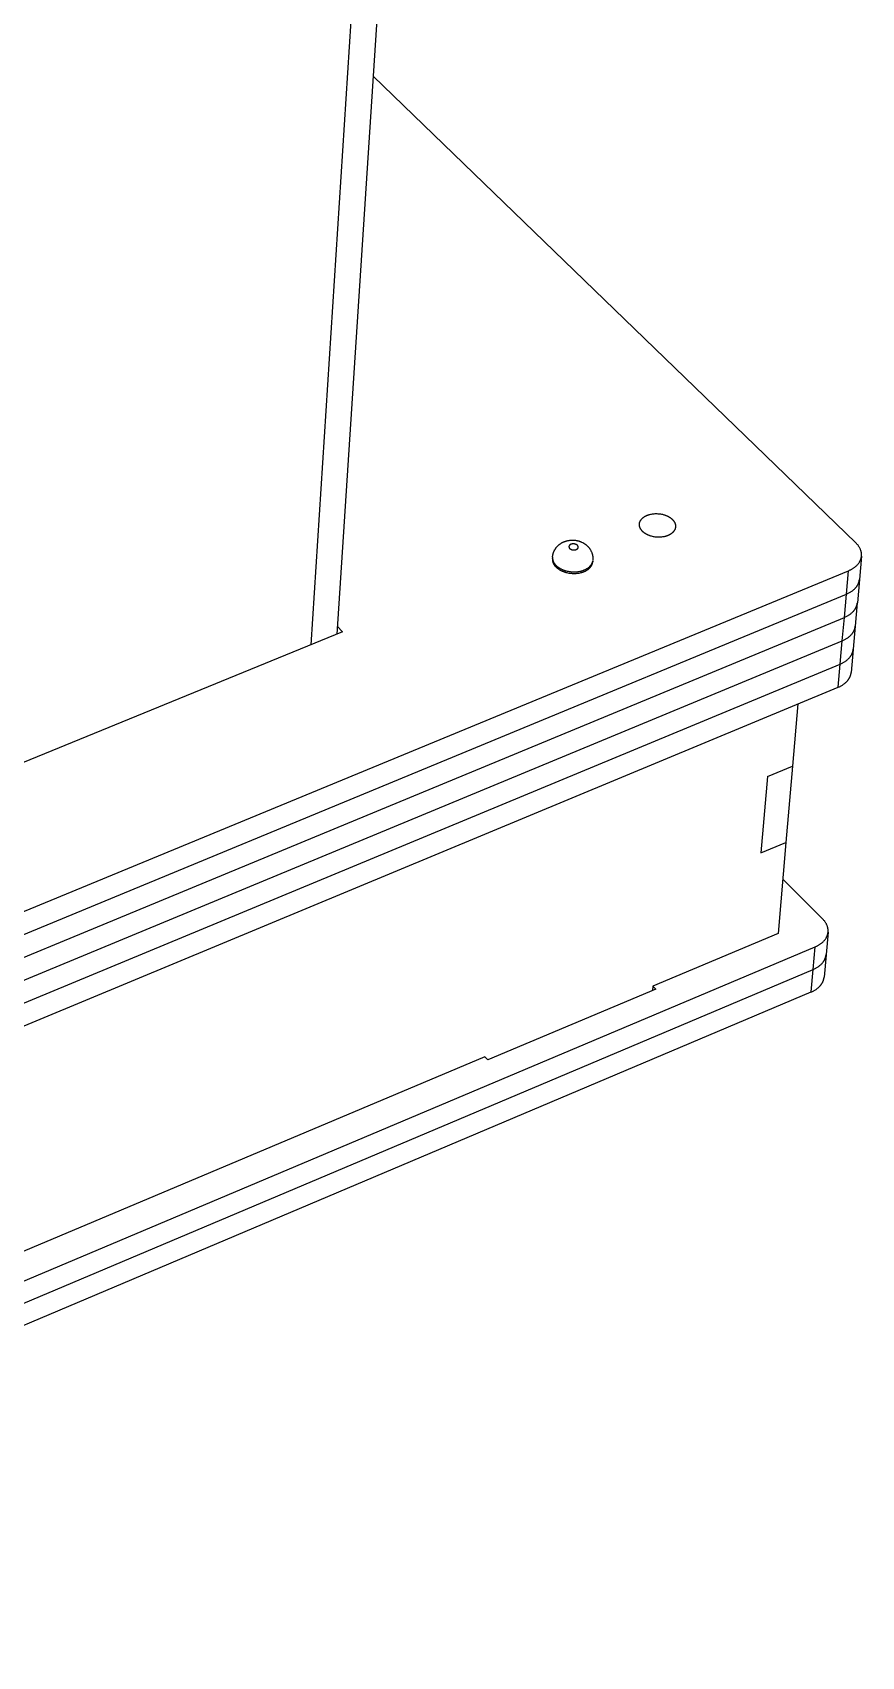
# Model space of a CAD drawing. Extents: x 623 to 1150, y 6 to 775.
# Drawn here: x 786.6 to 852, y 6.2 to 134.3 of the extents above; entities that cross this region are included whole.
import ezdxf

# ---------------------------------------------------------------- set-up
doc = ezdxf.new("R2010")
doc.units = 0
doc.layers.add('DIMENSIONES', color=7, linetype='CONTINUOUS')

msp = doc.modelspace()

# ---------------------------------------------------------------- linework, layer by layer
at = {"layer": 'DIMENSIONES'}
for points in [[(819.044, 250.126), (808.541, 86.054)], [(821.267, 250.923), (810.578, 86.887)], [(851.546, 94.09), (813.446, 130.907)], [(827.608, 92.963), (827.611, 92.997), (827.615, 93.03), (827.62, 93.064), (827.625, 93.097), (827.631, 93.13), (827.638, 93.163), (827.646, 93.196), (827.655, 93.229), (827.662, 93.254), (827.67, 93.28), (827.679, 93.305), (827.688, 93.331), (827.697, 93.356), (827.707, 93.381), (827.718, 93.405), (827.729, 93.43), (827.74, 93.454), (827.752, 93.478), (827.765, 93.502), (827.777, 93.526), (827.791, 93.549), (827.804, 93.572), (827.819, 93.595), (827.833, 93.617), (827.849, 93.64), (827.865, 93.663), (827.881, 93.685), (827.899, 93.708), (827.916, 93.73), (827.934, 93.751), (827.952, 93.773), (827.971, 93.794), (827.99, 93.814), (828.01, 93.835), (828.03, 93.855), (828.05, 93.875), (828.071, 93.894), (828.092, 93.913), (828.114, 93.931), (828.136, 93.949), (828.158, 93.967), (828.18, 93.984), (828.203, 94.001), (828.226, 94.018), (828.25, 94.034), (828.274, 94.049), (828.298, 94.064), (828.322, 94.079), (828.346, 94.093), (828.371, 94.106), (828.396, 94.119), (828.421, 94.132), (828.446, 94.144), (828.472, 94.156), (828.497, 94.167), (828.523, 94.178)], [(828.523, 94.178), (828.56, 94.192), (828.597, 94.206), (828.635, 94.219), (828.673, 94.231), (828.72, 94.244), (828.768, 94.256), (828.817, 94.267), (828.866, 94.276), (828.915, 94.285), (828.965, 94.291), (829.014, 94.297), (829.064, 94.3), (829.114, 94.303), (829.164, 94.304), (829.214, 94.304), (829.264, 94.302), (829.314, 94.299), (829.363, 94.294), (829.413, 94.289), (829.462, 94.281), (829.492, 94.276), (829.522, 94.27), (829.552, 94.264), (829.583, 94.257), (829.613, 94.25), (829.643, 94.242), (829.672, 94.234), (829.702, 94.225), (829.731, 94.215), (829.761, 94.205), (829.79, 94.195), (829.819, 94.184), (829.847, 94.172), (829.876, 94.16), (829.904, 94.148), (829.962, 94.12), (829.991, 94.106), (830.02, 94.09), (830.049, 94.074), (830.078, 94.057), (830.106, 94.04), (830.134, 94.022), (830.161, 94.003), (830.188, 93.984), (830.215, 93.964), (830.241, 93.944), (830.267, 93.923), (830.292, 93.902), (830.317, 93.88), (830.341, 93.858), (830.365, 93.835), (830.388, 93.812), (830.411, 93.788), (830.433, 93.764), (830.454, 93.739), (830.475, 93.714), (830.496, 93.688), (830.516, 93.662), (830.535, 93.635), (830.554, 93.608), (830.572, 93.581), (830.589, 93.553), (830.606, 93.525), (830.622, 93.496), (830.637, 93.467), (830.652, 93.438), (830.666, 93.408), (830.684, 93.368), (830.701, 93.327), (830.716, 93.286), (830.73, 93.244), (830.743, 93.201), (830.754, 93.158), (830.764, 93.115), (830.773, 93.071), (830.781, 93.028), (830.787, 92.983), (830.791, 92.939), (830.794, 92.895), (830.796, 92.851), (830.796, 92.806), (830.795, 92.762), (830.793, 92.718)], [(850.968, 91.89), (851.012, 91.909), (851.055, 91.929), (851.099, 91.949), (851.142, 91.97), (851.184, 91.992), (851.226, 92.015), (851.267, 92.039), (851.308, 92.064), (851.348, 92.089), (851.387, 92.116), (851.426, 92.143), (851.463, 92.171), (851.5, 92.2), (851.536, 92.229), (851.571, 92.26), (851.604, 92.291), (851.637, 92.323), (851.668, 92.356), (851.699, 92.389), (851.728, 92.424), (851.756, 92.458), (851.782, 92.494), (851.807, 92.53), (851.831, 92.567), (851.842, 92.585), (851.853, 92.604), (851.863, 92.623), (851.874, 92.642), (851.883, 92.661), (851.893, 92.68), (851.902, 92.699), (851.911, 92.719), (851.919, 92.738), (851.927, 92.758), (851.934, 92.777), (851.941, 92.797), (851.948, 92.817), (851.954, 92.837), (851.96, 92.857), (851.966, 92.877), (851.971, 92.897), (851.976, 92.918), (851.98, 92.938), (851.984, 92.958), (851.987, 92.979), (851.99, 92.999), (851.993, 93.02), (851.995, 93.04), (851.997, 93.06), (851.998, 93.081), (851.999, 93.102), (852, 93.122), (852, 93.143), (852, 93.163), (851.999, 93.184), (851.998, 93.204), (851.997, 93.225), (851.995, 93.245), (851.993, 93.266), (851.99, 93.286), (851.987, 93.306), (851.984, 93.327), (851.98, 93.347), (851.976, 93.367), (851.971, 93.387), (851.966, 93.408), (851.961, 93.428), (851.955, 93.448), (851.949, 93.468), (851.943, 93.487), (851.929, 93.527), (851.914, 93.566), (851.897, 93.604), (851.879, 93.643), (851.86, 93.68), (851.84, 93.718), (851.818, 93.755), (851.795, 93.791), (851.771, 93.826), (851.747, 93.862), (851.721, 93.896), (851.694, 93.93), (851.666, 93.963), (851.637, 93.996), (851.608, 94.028), (851.577, 94.059), (851.546, 94.09)], [(827.599, 92.836), (827.601, 92.864)], [(827.599, 92.836), (827.599, 92.813), (827.599, 92.791), (827.6, 92.768), (827.601, 92.746), (827.603, 92.723), (827.606, 92.7), (827.609, 92.677), (827.613, 92.655), (827.618, 92.632), (827.623, 92.609), (827.629, 92.587), (827.635, 92.564), (827.642, 92.542), (827.65, 92.52), (827.658, 92.498), (827.667, 92.477), (827.677, 92.455), (827.687, 92.434), (827.698, 92.414), (827.709, 92.393), (827.721, 92.373), (827.733, 92.353), (827.746, 92.334), (827.759, 92.315), (827.773, 92.297), (827.787, 92.278), (827.802, 92.261), (827.817, 92.244), (827.832, 92.227), (827.848, 92.211), (827.864, 92.195), (827.923, 92.141), (827.945, 92.122), (827.968, 92.102), (827.992, 92.083), (828.016, 92.064), (828.042, 92.045), (828.068, 92.027), (828.095, 92.008), (828.123, 91.99), (828.152, 91.972), (828.182, 91.955), (828.212, 91.938), (828.243, 91.921), (828.275, 91.905), (828.307, 91.889), (828.341, 91.873), (828.375, 91.858), (828.409, 91.843), (828.445, 91.829), (828.481, 91.816), (828.517, 91.803), (828.554, 91.79), (828.592, 91.778), (828.63, 91.767), (828.668, 91.756), (828.747, 91.736), (828.827, 91.719), (828.907, 91.705), (828.989, 91.693), (829.071, 91.684), (829.153, 91.678), (829.235, 91.674), (829.316, 91.674), (829.397, 91.676), (829.476, 91.68), (829.554, 91.687), (829.63, 91.697), (829.705, 91.709), (829.777, 91.723), (829.847, 91.74), (829.881, 91.748), (829.914, 91.758), (829.947, 91.768), (829.979, 91.778), (830.01, 91.788), (830.041, 91.799), (830.071, 91.811), (830.1, 91.822), (830.134, 91.836), (830.167, 91.851), (830.199, 91.867), (830.232, 91.883), (830.263, 91.9), (830.295, 91.918), (830.326, 91.936), (830.356, 91.956), (830.385, 91.976), (830.414, 91.996), (830.443, 92.018), (830.47, 92.04), (830.496, 92.063), (830.522, 92.086), (830.547, 92.11), (830.57, 92.135), (830.582, 92.148), (830.593, 92.161), (830.604, 92.174), (830.615, 92.187), (830.625, 92.2), (830.635, 92.213), (830.645, 92.227), (830.654, 92.24), (830.664, 92.254), (830.672, 92.268), (830.681, 92.282), (830.689, 92.296), (830.697, 92.31), (830.705, 92.325), (830.712, 92.339), (830.719, 92.354), (830.725, 92.368), (830.732, 92.383), (830.738, 92.398), (830.743, 92.413), (830.748, 92.428), (830.753, 92.443), (830.758, 92.458), (830.762, 92.473), (830.766, 92.488), (830.769, 92.503), (830.773, 92.518), (830.775, 92.534), (830.778, 92.549), (830.78, 92.564), (830.782, 92.58), (830.783, 92.595)], [(827.608, 92.959), (827.608, 92.936), (827.608, 92.914), (827.609, 92.891), (827.61, 92.869), (827.612, 92.846), (827.615, 92.823), (827.618, 92.801), (827.622, 92.778), (827.627, 92.755), (827.632, 92.733), (827.638, 92.71), (827.644, 92.688), (827.651, 92.665), (827.659, 92.643), (827.668, 92.622), (827.676, 92.6), (827.686, 92.579), (827.696, 92.557), (827.707, 92.537), (827.718, 92.516), (827.73, 92.496), (827.742, 92.476), (827.755, 92.457), (827.768, 92.438), (827.782, 92.42), (827.796, 92.402), (827.811, 92.384), (827.826, 92.367), (827.842, 92.35), (827.858, 92.334), (827.874, 92.319), (827.932, 92.264), (827.954, 92.245), (827.977, 92.225), (828.001, 92.206), (828.026, 92.187), (828.051, 92.168), (828.077, 92.15), (828.105, 92.131), (828.132, 92.113), (828.161, 92.096), (828.191, 92.078), (828.221, 92.061), (828.252, 92.044), (828.284, 92.028), (828.317, 92.012), (828.35, 91.996), (828.384, 91.981), (828.419, 91.967), (828.454, 91.953), (828.49, 91.939), (828.526, 91.926), (828.563, 91.913), (828.601, 91.901), (828.639, 91.89), (828.678, 91.879), (828.756, 91.86), (828.836, 91.842), (828.917, 91.828), (828.998, 91.816), (829.08, 91.807), (829.162, 91.801), (829.244, 91.798), (829.326, 91.797), (829.406, 91.799), (829.486, 91.803), (829.563, 91.811), (829.64, 91.82), (829.714, 91.832), (829.786, 91.846), (829.856, 91.863), (829.89, 91.872), (829.923, 91.881), (829.956, 91.891), (829.988, 91.901), (830.02, 91.912), (830.05, 91.922), (830.08, 91.934), (830.11, 91.946), (830.142, 91.959), (830.173, 91.973), (830.204, 91.988), (830.235, 92.003), (830.266, 92.02), (830.296, 92.036), (830.326, 92.054), (830.355, 92.072), (830.384, 92.091), (830.411, 92.111), (830.439, 92.131), (830.465, 92.152), (830.491, 92.173), (830.516, 92.195), (830.54, 92.218), (830.564, 92.241), (830.586, 92.265), (830.608, 92.29), (830.618, 92.302), (830.628, 92.315), (830.638, 92.327), (830.647, 92.34), (830.657, 92.353), (830.666, 92.366), (830.674, 92.379), (830.683, 92.393), (830.691, 92.406), (830.699, 92.42), (830.706, 92.433), (830.714, 92.447), (830.721, 92.461), (830.727, 92.475), (830.734, 92.489), (830.74, 92.503), (830.745, 92.517), (830.751, 92.531), (830.756, 92.545), (830.761, 92.56), (830.765, 92.574), (830.77, 92.589), (830.773, 92.603), (830.777, 92.618), (830.78, 92.632), (830.783, 92.647), (830.786, 92.661), (830.788, 92.676)], [(830.789, 92.676), (830.783, 92.595)], [(851.995, 93.04), (851.832, 91.204)], [(724.619, 39.745), (850.968, 91.89)], [(850.804, 90.045), (850.968, 91.89)], [(850.804, 90.045), (850.854, 90.066), (850.904, 90.088), (850.953, 90.111), (851.001, 90.136), (851.049, 90.162), (851.095, 90.188), (851.142, 90.216), (851.187, 90.245), (851.231, 90.275), (851.274, 90.306), (851.317, 90.338), (851.358, 90.371), (851.397, 90.406), (851.436, 90.441), (851.473, 90.477), (851.508, 90.514), (851.542, 90.552), (851.559, 90.572), (851.575, 90.591), (851.59, 90.611), (851.605, 90.631), (851.62, 90.651), (851.634, 90.672), (851.648, 90.692), (851.662, 90.713), (851.675, 90.734), (851.687, 90.755), (851.699, 90.776), (851.711, 90.798), (851.722, 90.819), (851.732, 90.841), (851.742, 90.863), (851.752, 90.885), (851.761, 90.907), (851.769, 90.93), (851.777, 90.952), (851.785, 90.975), (851.792, 90.997), (851.799, 91.02), (851.805, 91.043), (851.81, 91.066), (851.815, 91.089), (851.819, 91.112), (851.823, 91.135), (851.827, 91.158), (851.829, 91.181), (851.832, 91.204)], [(851.831, 91.194), (851.668, 89.363)], [(724.59, 37.883), (850.804, 90.045)], [(850.642, 88.203), (850.804, 90.045)], [(850.642, 88.203), (850.691, 88.224), (850.741, 88.246), (850.79, 88.269), (850.838, 88.294), (850.885, 88.32), (850.932, 88.346), (850.978, 88.374), (851.024, 88.403), (851.068, 88.433), (851.111, 88.464), (851.153, 88.496), (851.194, 88.529), (851.234, 88.564), (851.272, 88.599), (851.309, 88.635), (851.345, 88.672), (851.379, 88.71), (851.395, 88.73), (851.411, 88.749), (851.427, 88.769), (851.442, 88.789), (851.457, 88.809), (851.471, 88.83), (851.485, 88.85), (851.498, 88.871), (851.511, 88.892), (851.523, 88.913), (851.535, 88.935), (851.547, 88.956), (851.558, 88.978), (851.568, 88.999), (851.579, 89.021), (851.588, 89.043), (851.597, 89.066), (851.606, 89.088), (851.614, 89.11), (851.621, 89.133), (851.628, 89.156), (851.635, 89.178), (851.641, 89.201), (851.646, 89.224), (851.651, 89.247), (851.656, 89.27), (851.66, 89.293), (851.663, 89.316), (851.666, 89.339), (851.668, 89.363)], [(851.667, 89.353), (851.505, 87.525)], [(724.561, 36.025), (850.642, 88.203)], [(810.618, 87.503), (811.043, 87.077)], [(850.479, 86.364), (850.642, 88.203)], [(850.479, 86.364), (850.529, 86.386), (850.578, 86.408), (850.627, 86.431), (850.675, 86.456), (850.723, 86.482), (850.77, 86.508), (850.816, 86.536), (850.861, 86.565), (850.905, 86.595), (850.948, 86.626), (850.99, 86.658), (851.031, 86.692), (851.071, 86.726), (851.109, 86.761), (851.146, 86.797), (851.182, 86.834), (851.216, 86.872), (851.232, 86.892), (851.248, 86.911), (851.263, 86.931), (851.279, 86.951), (851.293, 86.972), (851.308, 86.992), (851.321, 87.013), (851.335, 87.033), (851.348, 87.054), (851.36, 87.075), (851.372, 87.097), (851.384, 87.118), (851.395, 87.14), (851.405, 87.162), (851.415, 87.184), (851.425, 87.206), (851.434, 87.228), (851.442, 87.25), (851.45, 87.273), (851.458, 87.295), (851.465, 87.318), (851.471, 87.341), (851.477, 87.363), (851.483, 87.386), (851.488, 87.409), (851.492, 87.432), (851.496, 87.455), (851.499, 87.479), (851.502, 87.502), (851.505, 87.525)], [(851.504, 87.515), (851.342, 85.691)], [(811.043, 87.077), (714.587, 47.624)], [(724.532, 34.171), (850.479, 86.364)], [(850.317, 84.53), (850.479, 86.364)], [(850.317, 84.53), (850.367, 84.552), (850.416, 84.574), (850.465, 84.597), (850.513, 84.622), (850.56, 84.648), (850.607, 84.674), (850.653, 84.702), (850.698, 84.731), (850.742, 84.761), (850.786, 84.792), (850.828, 84.824), (850.869, 84.857), (850.908, 84.892), (850.946, 84.927), (850.983, 84.963), (851.019, 85), (851.053, 85.039), (851.069, 85.058), (851.085, 85.078), (851.101, 85.097), (851.116, 85.117), (851.13, 85.138), (851.145, 85.158), (851.158, 85.179), (851.172, 85.199), (851.185, 85.22), (851.197, 85.242), (851.209, 85.263), (851.221, 85.284), (851.232, 85.306), (851.242, 85.328), (851.252, 85.35), (851.262, 85.372), (851.271, 85.394), (851.279, 85.416), (851.287, 85.439), (851.295, 85.461), (851.302, 85.484), (851.308, 85.507), (851.314, 85.53), (851.32, 85.553), (851.325, 85.576), (851.329, 85.599), (851.333, 85.622), (851.336, 85.645), (851.339, 85.668), (851.342, 85.691)], [(851.341, 85.681), (851.179, 83.861)], [(724.503, 32.321), (850.317, 84.53)], [(850.155, 82.7), (850.317, 84.53)], [(850.155, 82.7), (850.205, 82.721), (850.254, 82.744), (850.303, 82.767), (850.351, 82.792), (850.398, 82.817), (850.445, 82.844), (850.491, 82.872), (850.536, 82.901), (850.58, 82.931), (850.623, 82.962), (850.665, 82.994), (850.706, 83.027), (850.746, 83.062), (850.784, 83.097), (850.821, 83.133), (850.856, 83.17), (850.89, 83.208), (850.907, 83.228), (850.923, 83.247), (850.938, 83.267), (850.953, 83.287), (850.968, 83.308), (850.982, 83.328), (850.996, 83.349), (851.009, 83.369), (851.022, 83.39), (851.035, 83.412), (851.046, 83.433), (851.058, 83.454), (851.069, 83.476), (851.079, 83.498), (851.09, 83.52), (851.099, 83.542), (851.108, 83.564), (851.117, 83.586), (851.125, 83.609), (851.132, 83.631), (851.139, 83.654), (851.146, 83.677), (851.152, 83.7), (851.157, 83.723), (851.162, 83.746), (851.166, 83.769), (851.17, 83.792), (851.174, 83.815), (851.177, 83.838), (851.179, 83.861)], [(724.474, 30.475), (850.155, 82.7)], [(846.975, 81.378), (846.55, 76.476)], [(844.565, 75.648), (844.05, 69.627)], [(844.565, 75.648), (846.55, 76.476)], [(846.55, 76.476), (846.029, 70.456)], [(844.05, 69.627), (846.029, 70.456)], [(846.029, 70.456), (845.408, 63.288)], [(848.919, 64.438), (845.777, 67.55)], [(848.346, 62.227), (848.389, 62.246), (848.432, 62.265), (848.475, 62.286), (848.517, 62.307), (848.559, 62.329), (848.6, 62.352), (848.641, 62.376), (848.681, 62.401), (848.72, 62.427), (848.759, 62.453), (848.797, 62.481), (848.834, 62.509), (848.87, 62.538), (848.905, 62.568), (848.939, 62.598), (848.972, 62.63), (849.005, 62.662), (849.036, 62.695), (849.065, 62.728), (849.094, 62.763), (849.121, 62.798), (849.147, 62.834), (849.172, 62.87), (849.195, 62.907), (849.217, 62.944), (849.228, 62.963), (849.238, 62.982), (849.247, 63.001), (849.257, 63.021), (849.266, 63.04), (849.274, 63.06), (849.282, 63.079), (849.29, 63.099), (849.298, 63.119), (849.305, 63.139), (849.311, 63.159), (849.318, 63.179), (849.323, 63.199), (849.329, 63.219), (849.334, 63.239), (849.338, 63.26), (849.343, 63.28), (849.347, 63.3), (849.35, 63.321), (849.353, 63.341), (849.356, 63.362), (849.358, 63.383), (849.36, 63.403), (849.361, 63.424), (849.362, 63.444), (849.363, 63.465), (849.363, 63.486), (849.363, 63.506), (849.362, 63.527), (849.361, 63.548), (849.36, 63.568), (849.358, 63.589), (849.356, 63.609), (849.353, 63.63), (849.351, 63.65), (849.347, 63.671), (849.344, 63.691), (849.34, 63.712), (849.335, 63.732), (849.33, 63.752), (849.325, 63.772), (849.32, 63.792), (849.307, 63.832), (849.294, 63.872), (849.279, 63.911), (849.263, 63.95), (849.245, 63.989), (849.227, 64.027), (849.207, 64.064), (849.185, 64.101), (849.163, 64.137), (849.14, 64.173), (849.115, 64.209), (849.09, 64.243), (849.063, 64.278), (849.036, 64.311), (849.008, 64.344), (848.979, 64.376), (848.949, 64.407), (848.919, 64.438)], [(845.408, 63.288), (835.53, 59.128)], [(849.358, 63.383), (849.2, 61.61)], [(724.152, 9.838), (848.346, 62.227)], [(848.188, 60.444), (848.346, 62.227)], [(848.188, 60.444), (848.237, 60.465), (848.286, 60.488), (848.334, 60.511), (848.381, 60.536), (848.428, 60.561), (848.474, 60.588), (848.52, 60.616), (848.564, 60.645), (848.608, 60.675), (848.651, 60.707), (848.692, 60.739), (848.732, 60.772), (848.772, 60.807), (848.809, 60.842), (848.846, 60.879), (848.881, 60.916), (848.914, 60.954), (848.931, 60.974), (848.946, 60.993), (848.962, 61.013), (848.977, 61.033), (848.991, 61.054), (849.005, 61.074), (849.019, 61.095), (849.032, 61.116), (849.045, 61.137), (849.057, 61.158), (849.069, 61.18), (849.08, 61.201), (849.091, 61.223), (849.102, 61.245), (849.112, 61.267), (849.121, 61.289), (849.13, 61.311), (849.138, 61.334), (849.146, 61.356), (849.154, 61.379), (849.161, 61.402), (849.167, 61.424), (849.173, 61.447), (849.179, 61.47), (849.183, 61.493), (849.188, 61.517), (849.192, 61.54), (849.195, 61.563), (849.198, 61.586), (849.2, 61.61)], [(849.199, 61.6), (849.042, 59.831)], [(724.124, 8.041), (848.188, 60.444)], [(848.031, 58.665), (848.188, 60.444)], [(835.53, 59.128), (835.503, 58.787)], [(835.53, 59.128), (835.761, 58.896)], [(848.031, 58.665), (848.08, 58.686), (848.128, 58.708), (848.176, 58.732), (848.224, 58.756), (848.271, 58.782), (848.317, 58.809), (848.362, 58.837), (848.407, 58.866), (848.45, 58.896), (848.493, 58.928), (848.534, 58.96), (848.575, 58.993), (848.614, 59.028), (848.652, 59.063), (848.688, 59.099), (848.723, 59.137), (848.756, 59.175), (848.773, 59.195), (848.788, 59.214), (848.804, 59.234), (848.819, 59.254), (848.833, 59.275), (848.847, 59.295), (848.861, 59.316), (848.874, 59.337), (848.887, 59.358), (848.899, 59.379), (848.911, 59.4), (848.922, 59.422), (848.933, 59.444), (848.943, 59.466), (848.953, 59.488), (848.963, 59.51), (848.972, 59.532), (848.98, 59.555), (848.988, 59.577), (848.996, 59.6), (849.003, 59.623), (849.009, 59.645), (849.015, 59.668), (849.02, 59.691), (849.025, 59.714), (849.03, 59.738), (849.034, 59.761), (849.037, 59.784), (849.04, 59.807), (849.042, 59.831)], [(724.096, 6.249), (848.031, 58.665)], [(835.761, 58.896), (822.492, 53.307)], [(822.263, 53.541), (750.73, 23.419)], [(822.492, 53.307), (822.263, 53.541)]]:
    msp.add_lwpolyline(points, dxfattribs=at)
for points in [[(835.074, 96.26), (835.1, 96.27), (835.127, 96.28), (835.155, 96.29), (835.183, 96.3), (835.211, 96.309), (835.24, 96.317), (835.27, 96.326), (835.301, 96.334), (835.363, 96.348), (835.428, 96.361), (835.494, 96.371), (835.562, 96.38), (835.632, 96.386), (835.703, 96.391), (835.775, 96.392), (835.847, 96.392), (835.921, 96.389), (835.994, 96.383), (836.067, 96.375), (836.14, 96.365), (836.213, 96.352), (836.284, 96.337), (836.354, 96.319), (836.389, 96.309), (836.423, 96.299), (836.457, 96.289), (836.49, 96.277), (836.523, 96.266), (836.555, 96.254), (836.587, 96.241), (836.618, 96.228), (836.648, 96.215), (836.678, 96.201), (836.707, 96.187), (836.736, 96.172), (836.764, 96.157), (836.791, 96.142), (836.818, 96.126), (836.843, 96.11), (836.869, 96.094), (836.893, 96.078), (836.917, 96.061), (836.939, 96.044), (836.962, 96.028), (836.983, 96.01), (837.004, 95.993), (837.024, 95.976), (837.043, 95.958), (837.061, 95.941), (837.079, 95.923), (837.097, 95.905), (837.114, 95.886), (837.13, 95.867), (837.146, 95.848), (837.162, 95.828), (837.176, 95.808), (837.191, 95.787), (837.204, 95.767), (837.217, 95.745), (837.23, 95.724), (837.241, 95.702), (837.252, 95.68), (837.262, 95.658), (837.272, 95.636), (837.28, 95.613), (837.288, 95.59), (837.292, 95.579), (837.295, 95.567), (837.298, 95.555), (837.301, 95.544), (837.304, 95.532), (837.307, 95.52), (837.309, 95.509), (837.311, 95.497), (837.313, 95.485), (837.314, 95.473), (837.316, 95.461), (837.317, 95.449), (837.318, 95.437), (837.319, 95.425), (837.319, 95.414), (837.319, 95.402), (837.319, 95.39), (837.319, 95.378), (837.319, 95.366), (837.318, 95.354), (837.317, 95.342), (837.316, 95.33), (837.314, 95.318), (837.313, 95.306), (837.311, 95.294), (837.309, 95.283), (837.306, 95.271), (837.304, 95.259), (837.301, 95.247), (837.298, 95.235), (837.294, 95.224), (837.291, 95.212), (837.287, 95.201), (837.283, 95.189), (837.279, 95.177), (837.274, 95.166), (837.269, 95.155), (837.264, 95.143), (837.259, 95.132), (837.254, 95.121), (837.248, 95.11), (837.242, 95.099), (837.236, 95.088), (837.23, 95.077), (837.217, 95.055), (837.203, 95.034), (837.188, 95.013), (837.172, 94.992), (837.156, 94.972), (837.139, 94.952), (837.121, 94.932), (837.103, 94.913), (837.083, 94.895), (837.063, 94.877), (837.043, 94.859), (837.022, 94.842), (837, 94.825), (836.978, 94.809), (836.956, 94.793), (836.933, 94.778), (836.909, 94.763), (836.885, 94.748), (836.861, 94.735), (836.837, 94.721), (836.812, 94.708), (836.787, 94.696), (836.761, 94.684), (836.736, 94.673), (836.71, 94.662), (836.684, 94.652), (836.657, 94.642), (836.63, 94.632), (836.602, 94.622), (836.573, 94.613), (836.544, 94.604), (836.514, 94.596), (836.483, 94.588), (836.421, 94.574), (836.356, 94.561), (836.29, 94.55), (836.222, 94.542), (836.152, 94.535), (836.081, 94.531), (836.009, 94.529), (835.936, 94.53), (835.863, 94.533), (835.789, 94.539), (835.715, 94.547), (835.642, 94.557), (835.57, 94.57), (835.498, 94.585), (835.428, 94.603), (835.394, 94.612), (835.359, 94.623), (835.326, 94.633), (835.292, 94.645), (835.26, 94.656), (835.227, 94.668), (835.196, 94.681), (835.165, 94.694), (835.134, 94.707), (835.104, 94.721), (835.075, 94.736), (835.046, 94.75), (835.018, 94.765), (834.991, 94.781), (834.965, 94.796), (834.939, 94.812), (834.914, 94.828), (834.889, 94.845), (834.866, 94.861), (834.843, 94.878), (834.821, 94.895), (834.799, 94.912), (834.779, 94.929), (834.759, 94.947), (834.739, 94.964), (834.721, 94.982), (834.703, 95), (834.686, 95.018), (834.669, 95.037), (834.652, 95.056), (834.636, 95.075), (834.621, 95.095), (834.606, 95.115), (834.592, 95.136), (834.578, 95.156), (834.565, 95.177), (834.553, 95.199), (834.541, 95.22), (834.53, 95.242), (834.52, 95.265), (834.511, 95.287), (834.502, 95.31), (834.498, 95.321), (834.495, 95.333), (834.491, 95.344), (834.488, 95.356), (834.485, 95.368), (834.482, 95.379), (834.479, 95.391), (834.476, 95.403), (834.474, 95.414), (834.472, 95.426), (834.47, 95.438), (834.469, 95.45), (834.467, 95.462), (834.466, 95.474), (834.465, 95.486), (834.465, 95.498), (834.464, 95.509), (834.464, 95.521), (834.464, 95.533), (834.464, 95.545), (834.465, 95.557), (834.466, 95.569), (834.467, 95.581), (834.468, 95.593), (834.469, 95.605), (834.471, 95.617), (834.473, 95.629), (834.475, 95.64), (834.477, 95.652), (834.48, 95.664), (834.483, 95.676), (834.486, 95.687), (834.489, 95.699), (834.493, 95.711), (834.497, 95.722), (834.501, 95.734), (834.505, 95.745), (834.51, 95.757), (834.514, 95.768), (834.519, 95.78), (834.525, 95.791), (834.53, 95.802), (834.536, 95.813), (834.542, 95.824), (834.548, 95.835), (834.554, 95.846), (834.567, 95.868), (834.581, 95.889), (834.596, 95.91), (834.612, 95.931), (834.628, 95.951), (834.645, 95.971), (834.663, 95.99), (834.682, 96.009), (834.701, 96.028), (834.721, 96.046), (834.741, 96.063), (834.762, 96.081), (834.784, 96.097), (834.806, 96.114), (834.829, 96.129), (834.852, 96.145), (834.875, 96.159), (834.899, 96.174), (834.923, 96.188), (834.948, 96.201), (834.972, 96.214), (834.998, 96.226), (835.023, 96.238), (835.048, 96.249)], [(829.06, 93.971), (829.051, 93.966), (829.041, 93.962), (829.031, 93.957), (829.021, 93.951), (829.011, 93.945), (829.001, 93.939), (828.992, 93.933), (828.987, 93.93), (828.982, 93.926), (828.978, 93.923), (828.973, 93.919), (828.969, 93.915), (828.964, 93.912), (828.96, 93.908), (828.956, 93.904), (828.952, 93.9), (828.948, 93.895), (828.944, 93.891), (828.94, 93.887), (828.937, 93.882), (828.933, 93.878), (828.93, 93.873), (828.929, 93.871), (828.927, 93.869), (828.926, 93.866), (828.924, 93.864), (828.923, 93.861), (828.921, 93.859), (828.919, 93.855), (828.917, 93.85), (828.916, 93.846), (828.914, 93.841), (828.912, 93.837), (828.911, 93.832), (828.91, 93.828), (828.908, 93.823), (828.907, 93.819), (828.906, 93.814), (828.906, 93.809), (828.905, 93.804), (828.905, 93.8), (828.904, 93.795), (828.904, 93.79), (828.904, 93.785), (828.904, 93.78), (828.904, 93.776), (828.904, 93.771), (828.905, 93.766), (828.905, 93.761), (828.906, 93.756), (828.906, 93.752), (828.907, 93.747), (828.908, 93.742), (828.909, 93.738), (828.911, 93.733), (828.912, 93.728), (828.913, 93.724), (828.915, 93.719), (828.916, 93.715), (828.918, 93.71), (828.921, 93.705), (828.923, 93.7), (828.926, 93.695), (828.928, 93.69), (828.931, 93.685), (828.934, 93.68), (828.937, 93.676), (828.941, 93.671), (828.944, 93.666), (828.948, 93.662), (828.951, 93.657), (828.955, 93.653), (828.959, 93.649), (828.963, 93.645), (828.967, 93.641), (828.971, 93.637), (828.975, 93.633), (828.98, 93.629), (828.984, 93.625), (828.989, 93.622), (828.993, 93.618), (828.998, 93.614), (829.007, 93.608), (829.017, 93.601), (829.027, 93.595), (829.037, 93.589), (829.048, 93.583), (829.06, 93.577), (829.073, 93.571), (829.086, 93.565), (829.099, 93.56), (829.112, 93.555), (829.126, 93.55), (829.139, 93.546), (829.152, 93.542), (829.166, 93.539), (829.18, 93.536), (829.193, 93.533), (829.207, 93.531), (829.221, 93.529), (829.235, 93.527), (829.249, 93.526), (829.262, 93.525), (829.276, 93.524), (829.29, 93.524), (829.304, 93.524), (829.317, 93.524), (829.331, 93.525), (829.345, 93.526), (829.359, 93.528), (829.372, 93.529), (829.386, 93.532), (829.399, 93.534), (829.413, 93.537), (829.426, 93.541), (829.44, 93.544), (829.453, 93.549), (829.466, 93.553), (829.48, 93.558), (829.49, 93.563), (829.501, 93.568), (829.511, 93.573), (829.522, 93.578), (829.532, 93.584), (829.537, 93.587), (829.542, 93.59), (829.547, 93.593), (829.551, 93.596), (829.556, 93.6), (829.561, 93.603), (829.565, 93.607), (829.569, 93.61), (829.574, 93.614), (829.578, 93.618), (829.582, 93.621), (829.586, 93.625), (829.59, 93.629), (829.594, 93.634), (829.597, 93.638), (829.601, 93.642), (829.604, 93.647), (829.607, 93.651), (829.61, 93.656), (829.613, 93.66), (829.616, 93.665), (829.617, 93.668), (829.618, 93.67), (829.62, 93.674), (829.622, 93.679), (829.624, 93.683), (829.625, 93.688), (829.627, 93.692), (829.628, 93.697), (829.63, 93.701), (829.631, 93.706), (829.632, 93.71), (829.633, 93.715), (829.634, 93.72), (829.634, 93.725), (829.635, 93.729), (829.635, 93.734), (829.636, 93.739), (829.636, 93.744), (829.636, 93.749), (829.636, 93.754), (829.636, 93.758), (829.635, 93.763), (829.635, 93.768), (829.634, 93.773), (829.634, 93.778), (829.633, 93.782), (829.632, 93.787), (829.631, 93.792), (829.63, 93.797), (829.629, 93.801), (829.627, 93.806), (829.626, 93.81), (829.624, 93.815), (829.623, 93.819), (829.62, 93.824), (829.618, 93.829), (829.616, 93.834), (829.613, 93.839), (829.61, 93.844), (829.607, 93.849), (829.604, 93.854), (829.601, 93.858), (829.597, 93.863), (829.594, 93.867), (829.59, 93.872), (829.586, 93.876), (829.582, 93.88), (829.578, 93.884), (829.574, 93.888), (829.57, 93.892), (829.566, 93.896), (829.561, 93.9), (829.557, 93.904), (829.552, 93.907), (829.548, 93.911), (829.543, 93.914), (829.533, 93.921), (829.523, 93.928), (829.513, 93.934), (829.503, 93.94), (829.493, 93.945), (829.48, 93.952), (829.467, 93.958), (829.454, 93.964), (829.441, 93.969), (829.428, 93.974), (829.415, 93.979), (829.402, 93.983), (829.388, 93.987), (829.375, 93.99), (829.361, 93.993), (829.348, 93.996), (829.334, 93.999), (829.32, 94.001), (829.307, 94.002), (829.293, 94.004), (829.279, 94.005), (829.265, 94.005), (829.252, 94.005), (829.238, 94.005), (829.224, 94.005), (829.21, 94.004), (829.196, 94.002), (829.182, 94.001), (829.169, 93.999), (829.155, 93.997), (829.141, 93.994), (829.128, 93.991), (829.114, 93.988), (829.101, 93.984), (829.087, 93.98), (829.074, 93.976)]]:
    msp.add_lwpolyline(points, close=True, dxfattribs=at)

doc.saveas('drawing.dxf')
